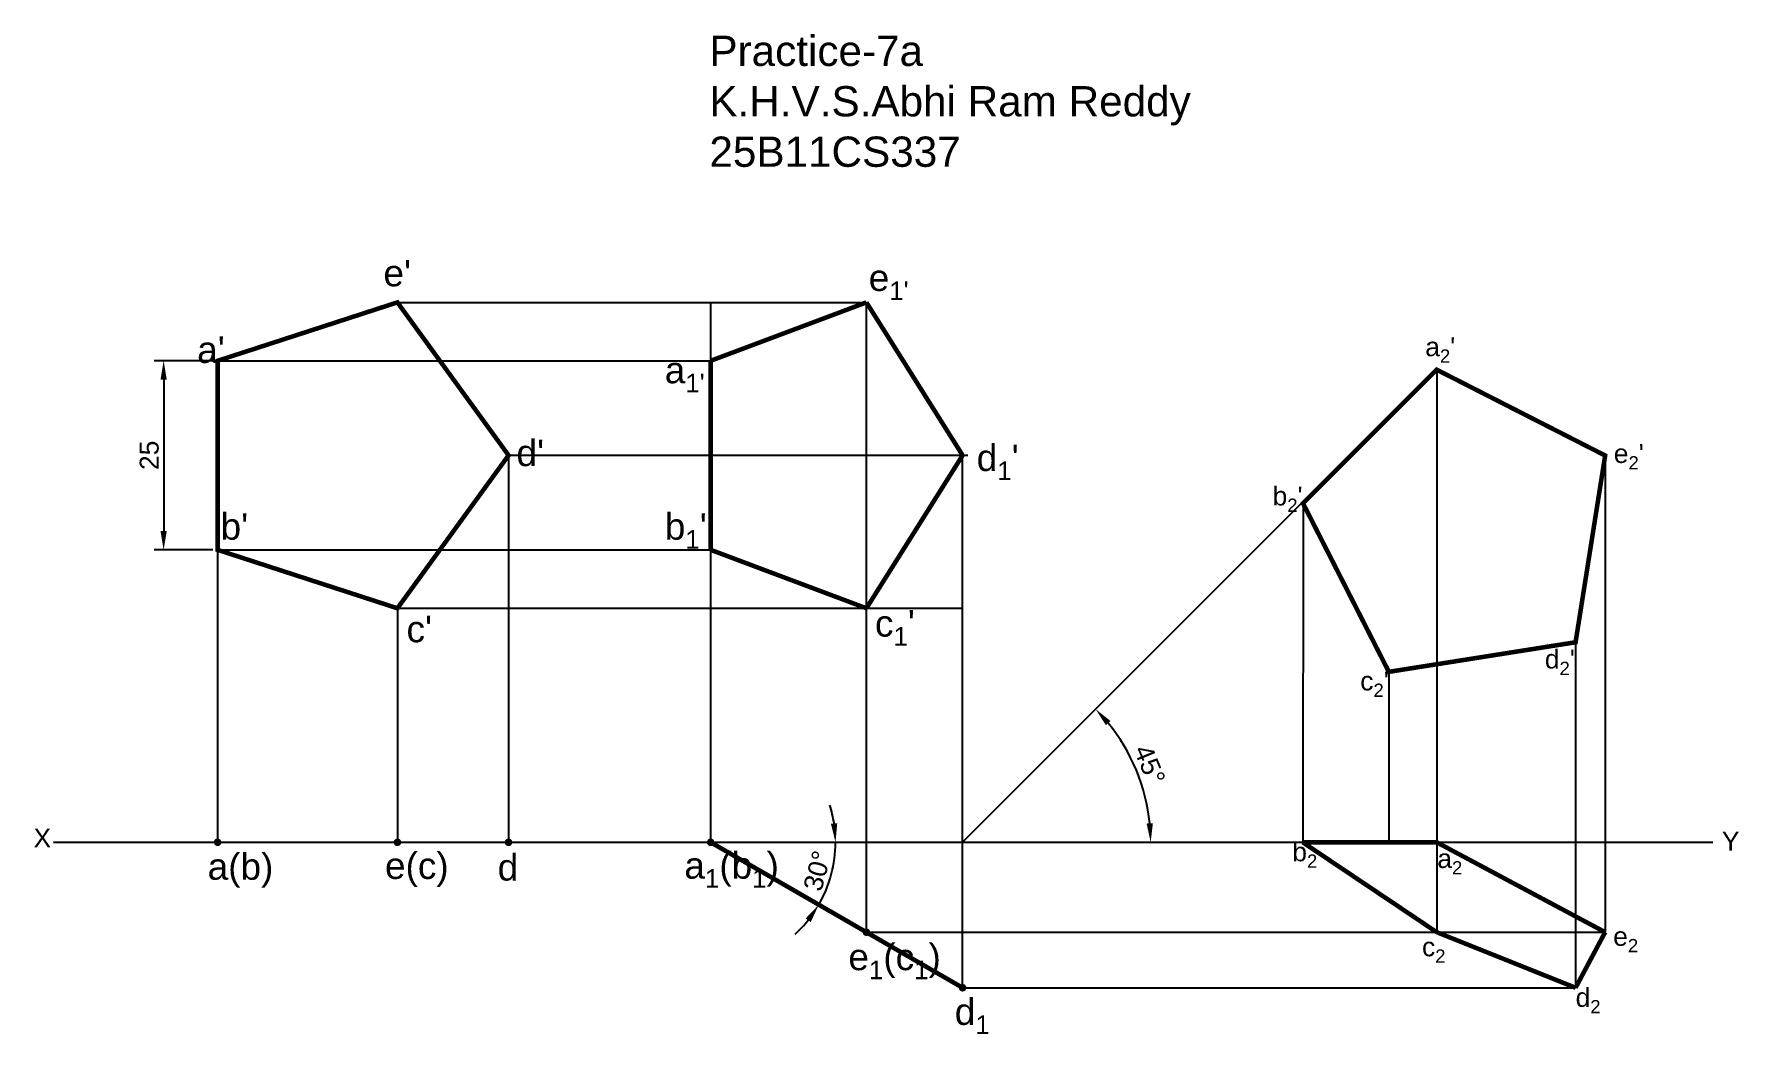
# Model space of a CAD drawing. Header units: millimetres. Extents: x 73 to 298, y 109 to 241.
import ezdxf

# ---------------------------------------------------------------- set-up
doc = ezdxf.new("R2010")
doc.units = ezdxf.units.MM
doc.styles.get("Standard").update_dxf_attribs({"font": 'arial.ttf'})
doc.dimstyles.new('ISO-25', dxfattribs={"dimtxt": 2.5, "dimasz": 2.5, "dimexe": 1.25, "dimexo": 0.625, "dimtad": 1, "dimtxsty": 'Standard', "dimcen": 2.5, "dimadec": 0, "dimazin": 0, "dimtfac": 1, "dimtmove": 0, "dimatfit": 3, "dimfxl": 1, "dimarcsym": 0})

# ---------------------------------------------------------------- blocks, each defined once
blk = doc.blocks.new('*D2')
at = {"color": 0, "lineweight": -2, "transparency": 16777216}
for p, q in [((96.27, 197.87), (88.51, 197.87)), ((89.76, 195.37), (89.76, 175.37)), ((96.27, 172.87), (88.51, 172.87))]:
    blk.add_line(p, q, dxfattribs=at)
at = {"color": 0, "transparency": 16777216}
for points in [[(89.34, 195.37), (90.17, 195.37), (89.76, 197.87)], [(89.34, 175.37), (90.17, 175.37), (89.76, 172.87)]]:
    blk.add_solid(points, dxfattribs=at)
at = {"layer": 'Defpoints', "color": 0, "transparency": 16777216}
for p in [(96.89, 197.87), (89.76, 172.87), (96.89, 172.87)]:
    blk.add_point(p, dxfattribs=at)
at = {"color": 0, "transparency": 16777216, "insert": (87.86, 185.37), "char_height": 2.5, "attachment_point": 5, "rotation": 90}
blk.add_mtext('25', dxfattribs=at)
blk = doc.blocks.new('*D3')
at = {"color": 0, "lineweight": -2, "transparency": 16777216}
for start, end in [(8.6843, 17.3686), (330, 0), (312.6314, 321.3157)]:
    blk.add_arc((162.09, 134.2), 16.51, start, end, dxfattribs=at)
at = {"color": 0, "transparency": 16777216}
for points in [[(178.83, 136.72), (178, 136.66), (178.6, 134.2)], [(174.64, 124.12), (175.33, 123.65), (176.39, 125.94)]]:
    blk.add_solid(points, dxfattribs=at)
at = {"layer": 'Defpoints', "color": 0, "transparency": 16777216}
for p in [(75.21, 134.2), (162.09, 134.2), (280.38, 134.2), (177.61, 128.55), (195.41, 114.96)]:
    blk.add_point(p, dxfattribs=at)
at = {"color": 0, "transparency": 16777216, "insert": (176.2, 130.42), "char_height": 2.5, "attachment_point": 5, "rotation": 75}
blk.add_mtext('30°', dxfattribs=at)
blk = doc.blocks.new('*D5')
at = {"color": 0, "lineweight": -2, "transparency": 16777216}
blk.add_arc((195.37, 134.2), 24.91, 5.7524, 39.2476, dxfattribs=at)
at = {"color": 0, "transparency": 16777216}
for points in [[(214.36, 149.68), (214.97, 150.24), (212.99, 151.81)], [(220.57, 136.72), (219.74, 136.68), (220.28, 134.2)]]:
    blk.add_solid(points, dxfattribs=at)
at = {"layer": 'Defpoints', "color": 0, "transparency": 16777216}
for p in [(240.39, 179.22), (219.44, 140.65), (75.21, 134.2), (195.37, 134.2), (280.38, 134.2)]:
    blk.add_point(p, dxfattribs=at)
at = {"color": 0, "transparency": 16777216, "insert": (220.14, 144.46), "char_height": 2.5, "attachment_point": 5, "rotation": 292.5}
blk.add_mtext('45°', dxfattribs=at)

msp = doc.modelspace()

# ---------------------------------------------------------------- linework, layer by layer
for p, q in [((120.671, 205.594), (182.686, 205.594)), ((162.095, 134.2), (162.095, 205.594)), ((182.686, 122.311), (182.686, 205.594)), ((96.895, 197.869), (162.095, 197.869)), ((258.103, 196.692), (258.103, 122.311)), ((135.366, 185.369), (135.366, 134.2)), ((135.366, 185.369), (195.411, 185.369)), ((195.411, 114.964), (195.411, 185.369)), ((195.411, 185.369), (196.108, 185.369)), ((280.378, 185.342), (280.378, 122.311)), ((240.394, 179.22), (195.373, 134.2)), ((240.425, 179.014), (240.394, 134.2)), ((96.895, 172.869), (96.895, 134.2)), ((96.895, 172.869), (162.095, 172.869)), ((120.671, 165.143), (120.671, 134.2)), ((120.671, 165.143), (182.686, 165.143)), ((182.686, 165.143), (195.411, 165.143)), ((276.467, 160.65), (276.467, 114.964)), ((251.775, 156.739), (251.775, 134.2)), ((75.208, 134.2), (280.378, 134.2)), ((96.895, 134.2), (135.366, 134.2)), ((280.378, 134.2), (294.638, 134.2)), ((182.686, 122.311), (280.378, 122.311)), ((195.411, 114.964), (276.467, 114.964))]:
    msp.add_line(p, q)
at = {"const_width": 0.6}
for points in [[(96.895, 197.869), (96.895, 172.869), (120.671, 165.143), (135.366, 185.369), (120.671, 205.594)], [(258.103, 196.692), (240.425, 179.014), (251.775, 156.739), (276.467, 160.65), (280.378, 185.342)]]:
    msp.add_lwpolyline(points, close=True, dxfattribs=at)
for points in [[(182.686, 205.594), (162.095, 197.869)], [(195.411, 185.369), (182.686, 205.594)], [(162.095, 197.869), (162.095, 172.869)], [(182.686, 165.143), (195.411, 185.369)], [(162.095, 172.869), (182.686, 165.143)], [(162.095, 134.2), (195.411, 114.964)], [(240.394, 134.2), (258.103, 122.311)], [(240.394, 134.2), (258.103, 134.2)], [(280.378, 122.311), (258.103, 134.2)], [(258.103, 122.311), (276.467, 114.964)], [(276.467, 114.964), (280.378, 122.311)]]:
    msp.add_lwpolyline(points, dxfattribs=at)
at = {"const_width": 0.5}
for points in [[(96.645, 134.2, 1), (97.145, 134.2, 1)], [(120.421, 134.2, 1), (120.921, 134.2, 1)], [(135.116, 134.2, 1), (135.616, 134.2, 1)], [(161.878, 134.325, 1), (162.311, 134.075, 1)], [(182.469, 122.436, 1), (182.902, 122.186, 1)], [(195.195, 115.089, 1), (195.628, 114.839, 1)]]:
    msp.add_lwpolyline(points, format="xyb", close=True, dxfattribs=at)

# ---------------------------------------------------------------- texts
at = {"attachment_point": 1}
for s, width, heights, insert, char_height in [('{\\H1.6x;Practice-7a\\PK.H.V.S.Abhi Ram Reddy\\P25B11CS337}', 110.61086, [0], (161.923, 240.856), 2.5), ("e'", 7.86474, [0], (118.821, 211.216), 3.5), ("\\A1;e{\\H0.7x;\\S^ 1';}", 7.86474, [0], (182.992, 210.595), 3.5), ("a'", 7.86474, [0], (94.192, 201.084), 3.5), ("\\A1;a{\\H0.7x;\\S^ 2;}'", 2.5, [0], (256.585, 200.976), 2.5), ("\\A1;a{\\H0.7x;\\S^ 1';}", 7.86474, [3.557], (156.024, 198.396), 3.5), ("d'", 7.86474, [0], (136.413, 187.437), 3.5), ("\\A1;d{\\H0.7x;\\S^ 1;}'", 7.86474, [0], (197.274, 186.796), 3.5), ("\\A1;e{\\H0.7x;\\S^ 2;}'", 2.5, [0], (281.519, 186.855), 2.5), ("\\A1;b{\\H0.7x;\\S^ 2;}'", 2.5, [0], (236.401, 181.243), 2.5), ("b'", 7.86474, [0], (97.284, 177.718), 3.5), ("\\A1;b{\\H0.7x;\\S^ 1;}'", 7.86474, [0], (156.024, 177.718), 3.5), ("\\A1;c{\\H0.7x;\\S^ 1;}'", 7.86474, [0], (183.82, 164.9), 3.5), ("c'", 7.86474, [0], (121.872, 164.149), 3.5), ("\\A1;d{\\H0.7x;\\S^ 2;}'", 2.5, [0], (272.402, 159.676), 2.5), ("\\A1;c{\\H0.7x;\\S^ 2;}'", 2.5, [0], (247.991, 156.78), 2.5), ('X', 1.28426, [0], (72.547, 136.012), 2.5), ('Y', 1.28426, [0], (295.812, 135.603), 2.5), ('e(c)', 7.86474, [0], (119.028, 132.851), 3.5), ('\\A1;a{\\H0.7x;\\S^ 1;}(b{\\H0.7x;\\S^ 1;})', 7.86474, [0], (158.614, 132.893), 3.5), ('\\A1;b{\\H0.7x;\\S^ 2;}', 1.28426, [0], (239.006, 134.187), 2.5), ('a(b)', 7.86474, [0], (95.572, 132.75), 3.5), ('d', 7.86474, [0], (133.929, 132.644), 3.5), ('\\A1;a{\\H0.7x;\\S^ 2;}', 1.28426, [0], (258.182, 133.3), 2.5), ('\\A1;e{\\H0.7x;\\S^ 2;}', 1.28426, [0], (281.441, 123.012), 2.5), ('\\A1;e{\\H0.7x;\\S^ 1;\\H1.42857x;(}c{\\H0.7x;\\S^ 1;\\H1.42857x;)}', 7.86474, [0], (180.303, 120.789), 3.5), ('\\A1;c{\\H0.7x;\\S^ 2;}', 1.28426, [0], (256.16, 121.626), 2.5), ('\\A1;d{\\H0.7x;\\S^ 2;}', 1.28426, [0], (276.47, 114.941), 2.5), ('\\A1;d{\\H0.7x;\\S^ 1;}', 7.86474, [0], (194.377, 113.552), 3.5)]:
    msp.add_mtext_dynamic_manual_height_columns(s, width=width, gutter_width=12.5, heights=heights, dxfattribs=dict(at, insert=insert, char_height=char_height))

# ---------------------------------------------------------------- dimensions: what is measured, and where the dimension line sits
dim = msp.add_linear_dim(base=(89.758, 172.869), p1=(96.895, 197.869), p2=(96.895, 172.869), angle=90, dimstyle='ISO-25')
dim.commit()
dim.dimension.update_dxf_attribs({"geometry": '*D2', "text_midpoint": (87.857, 185.369)})
for base, line1, line2, picture, middle in [((219.435, 140.647), ((75.208, 134.2), (280.378, 134.2)), ((240.394, 179.22), (195.373, 134.2)), '*D5', (220.14, 144.458)), ((177.609, 128.553), ((162.095, 134.2), (195.411, 114.964)), ((75.208, 134.2), (280.378, 134.2)), '*D3', (176.204, 130.419))]:
    dim = msp.add_angular_dim_2l(base=base, line1=line1, line2=line2, dimstyle='ISO-25')
    dim.commit()
    dim.dimension.update_dxf_attribs({"geometry": picture, "text_midpoint": middle})

doc.saveas('drawing.dxf')
